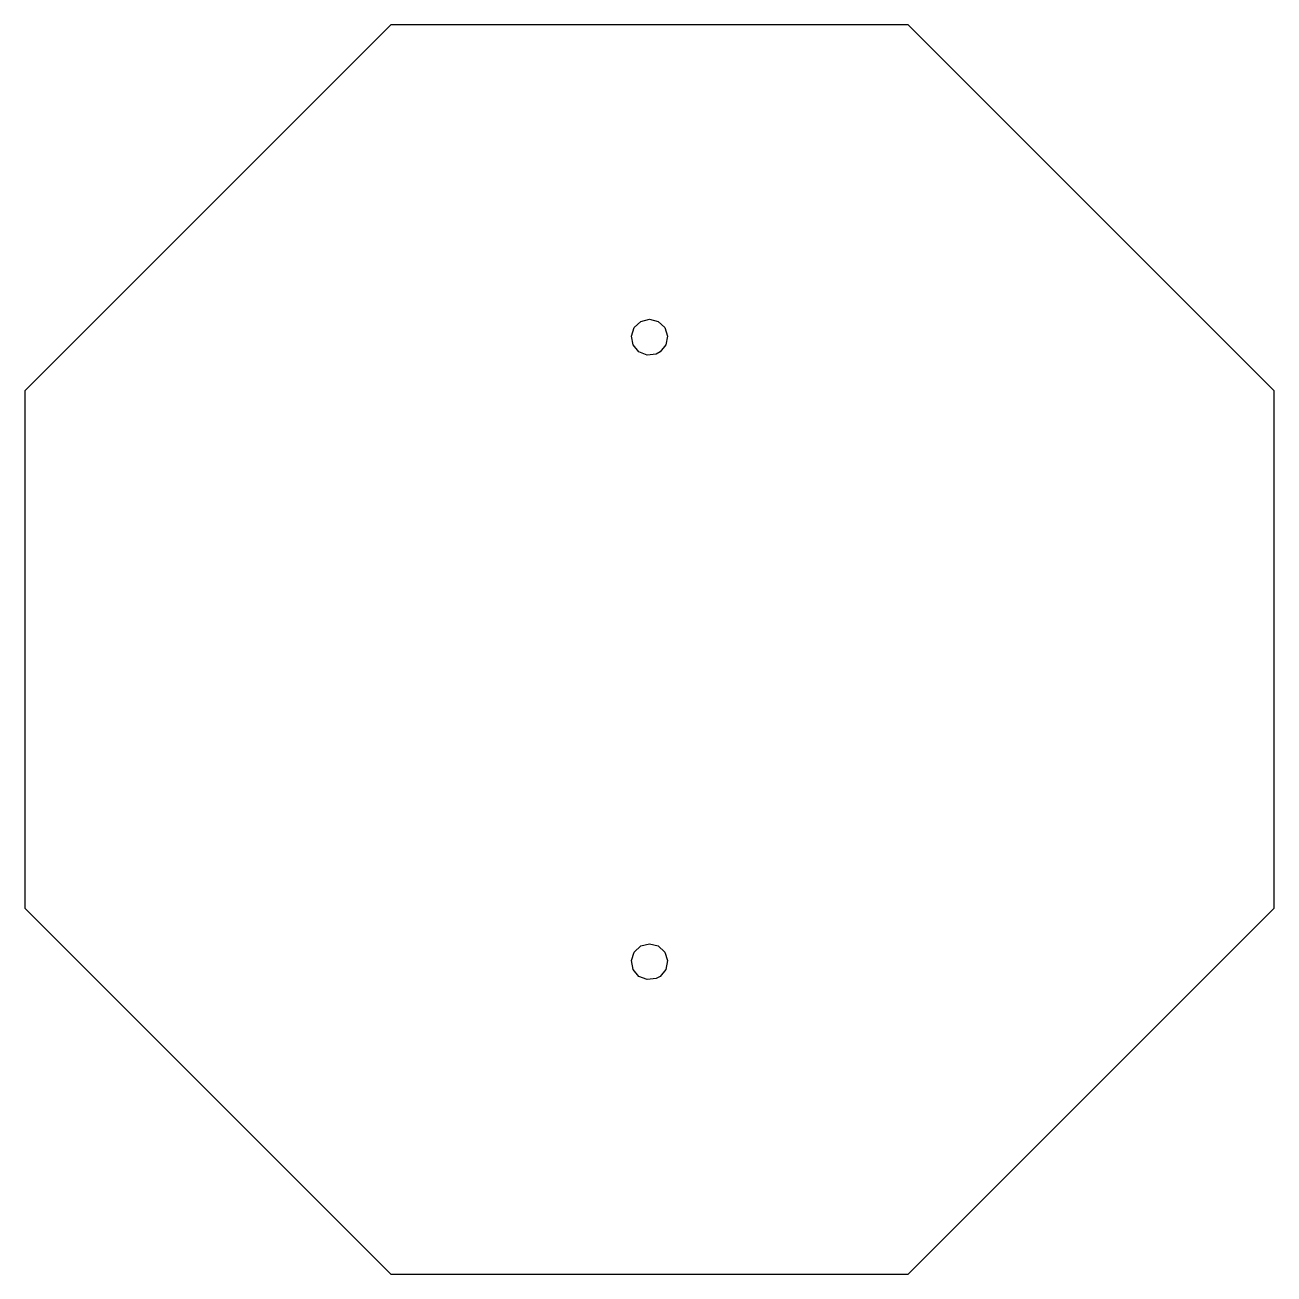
# Model space of a CAD drawing. Header units: metres. Extents: x -57 to 57, y -57 to 57.
import ezdxf

# ---------------------------------------------------------------- set-up
doc = ezdxf.new("R2010")
doc.units = ezdxf.units.M

msp = doc.modelspace()

# ---------------------------------------------------------------- linework, layer by layer
for p, q in [((-23.6722, 57.15), (-57.15, 23.6722)), ((23.6722, 57.15), (-23.6722, 57.15)), ((57.15, 23.6722), (23.6722, 57.15)), ((-1.39371, 29.4594), (-0.7953, 30.0214)), ((-0.7953, 30.0214), (0, 30.2257)), ((0, 30.2257), (0.7953, 30.0214)), ((0.7953, 30.0214), (1.39371, 29.4594)), ((-1.64757, 28.6785), (-1.39371, 29.4594)), ((-1.49371, 27.8719), (-1.64757, 28.6785)), ((1.39371, 29.4594), (1.64757, 28.6785)), ((1.64757, 28.6785), (1.49371, 27.8719)), ((-0.970096, 27.239), (-1.49371, 27.8719)), ((1.49371, 27.8719), (0.970096, 27.239)), ((-0.206577, 26.9367), (-0.970096, 27.239)), ((0.607715, 27.0398), (-0.206577, 26.9367)), ((0.970096, 27.239), (0.607715, 27.0398)), ((-57.15, 23.6722), (-57.15, -23.6722)), ((57.15, -23.6722), (57.15, 23.6722)), ((-57.15, -23.6722), (-23.6722, -57.15)), ((23.6722, -57.15), (57.15, -23.6722)), ((-1.39371, -27.6902), (-0.7953, -27.1282)), ((-0.7953, -27.1282), (0, -26.9239)), ((0, -26.9239), (0.7953, -27.1282)), ((0.7953, -27.1282), (1.39371, -27.6902)), ((-1.64757, -28.4711), (-1.39371, -27.6902)), ((-1.49371, -29.2777), (-1.64757, -28.4711)), ((1.39371, -27.6902), (1.64757, -28.4711)), ((1.64757, -28.4711), (1.49371, -29.2777)), ((-0.970096, -29.9106), (-1.49371, -29.2777)), ((1.49371, -29.2777), (0.970096, -29.9106)), ((-0.206577, -30.2129), (-0.970096, -29.9106)), ((0.607715, -30.1098), (-0.206577, -30.2129)), ((0.970096, -29.9106), (0.607715, -30.1098)), ((-23.6722, -57.15), (23.6722, -57.15))]:
    msp.add_line(p, q)

doc.saveas('drawing.dxf')
